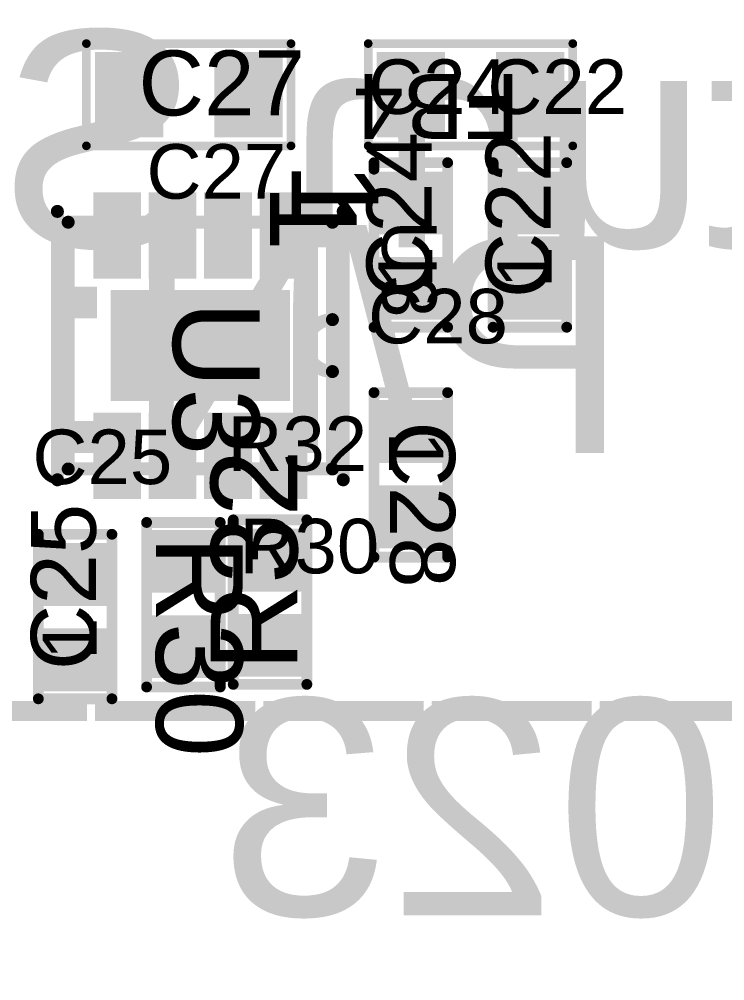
# Model space of a CAD drawing. Header units: inches. Extents: x -0.3 to 12.2, y -3.2 to 4.4.
# Drawn here: x 3.012 to 3.3378, y 1.1937 to 1.6379 of the extents above; entities that cross this region are included whole.
import ezdxf

# ---------------------------------------------------------------- set-up
doc = ezdxf.new("R2010")
doc.units = ezdxf.units.IN
doc.header["$MEASUREMENT"] = 0
for name, color, linetype in [('Board Layer Stack Bottom Overlay', 54, 'Continuous'), ('FAB', 56, 'Continuous'), ('Top Assembly', 6, 'Continuous'), ('Top Overlay', 2, 'Continuous'), ('Top Paste', 8, 'Continuous'), ('Top Solder', 216, 'Continuous'), ('TOP_L1', 1, 'Continuous')]:
    doc.layers.add(name, color=color, linetype=linetype)
doc.styles.add('Arial', font='', dxfattribs={"height": 0.2})
doc.styles.get('Arial').set_extended_font_data('Arial')

# ---------------------------------------------------------------- blocks, each defined once
blk = doc.blocks.new('FB0603_271')
at = {"layer": 'Top Paste'}
for points in [[(-0.04134, 0.01772), (-0.01378, 0.01772), (-0.01378, -0.01772), (-0.04134, -0.01772)], [(0.01378, 0.01772), (0.04134, 0.01772), (0.04134, -0.01772), (0.01378, -0.01772)]]:
    blk.add_hatch(color=8, dxfattribs=at).paths.add_polyline_path(points)
at = {"layer": 'Top Solder'}
for points in [[(-0.04334, 0.01972), (-0.01178, 0.01972), (-0.01178, -0.01972), (-0.04334, -0.01972)], [(0.01178, 0.01972), (0.04334, 0.01972), (0.04334, -0.01972), (0.01178, -0.01972)]]:
    blk.add_hatch(color=216, dxfattribs=at).paths.add_polyline_path(points)
at = {"layer": 'TOP_L1'}
for points in [[(-0.04134, 0.01772), (-0.01378, 0.01772), (-0.01378, -0.01772), (-0.04134, -0.01772)], [(0.01378, 0.01772), (0.04134, 0.01772), (0.04134, -0.01772), (0.01378, -0.01772)]]:
    blk.add_hatch(color=1, dxfattribs=at).paths.add_polyline_path(points)
at = {"layer": 'Top Assembly'}
for points in [[(-0.04724, 0.02362, 0.004, 0.004, 0), (-0.04724, -0.02362, 0.004, 0.004, 0)], [(0.04724, 0.02362, 0.004, 0.004, 0), (-0.04724, 0.02362, 0.004, 0.004, 0)], [(0.04724, 0.02362, 0.004, 0.004, 0), (0.04724, -0.02362, 0.004, 0.004, 0)], [(0.04724, -0.02362, 0.004, 0.004, 0), (-0.04724, -0.02362, 0.004, 0.004, 0)]]:
    blk.add_lwpolyline(points, format="xyseb", dxfattribs=at)
for points in [[(-0.04824, 0.02362, 0.002, 0.002, 1), (-0.04624, 0.02362, 0.002, 0.002, 1)], [(-0.04824, 0.02362, 0.002, 0.002, 1), (-0.04624, 0.02362, 0.002, 0.002, 1)], [(0.04624, 0.02362, 0.002, 0.002, 1), (0.04824, 0.02362, 0.002, 0.002, 1)], [(0.04624, 0.02362, 0.002, 0.002, 1), (0.04824, 0.02362, 0.002, 0.002, 1)], [(-0.04824, -0.02362, 0.002, 0.002, 1), (-0.04624, -0.02362, 0.002, 0.002, 1)], [(-0.04824, -0.02362, 0.002, 0.002, 1), (-0.04624, -0.02362, 0.002, 0.002, 1)], [(0.04624, -0.02362, 0.002, 0.002, 1), (0.04824, -0.02362, 0.002, 0.002, 1)], [(0.04624, -0.02362, 0.002, 0.002, 1), (0.04824, -0.02362, 0.002, 0.002, 1)]]:
    blk.add_lwpolyline(points, format="xyseb", close=True, dxfattribs=at)
at = {"layer": 'Top Overlay'}
for points in [[(-0.04724, 0.02362, 0.004, 0.004, 0), (-0.04724, -0.02362, 0.004, 0.004, 0)], [(0.04724, 0.02362, 0.004, 0.004, 0), (-0.04724, 0.02362, 0.004, 0.004, 0)], [(0.04724, 0.02362, 0.004, 0.004, 0), (0.04724, -0.02362, 0.004, 0.004, 0)], [(0.04724, -0.02362, 0.004, 0.004, 0), (-0.04724, -0.02362, 0.004, 0.004, 0)]]:
    blk.add_lwpolyline(points, format="xyseb", dxfattribs=at)
for points in [[(-0.04824, 0.02362, 0.002, 0.002, 1), (-0.04624, 0.02362, 0.002, 0.002, 1)], [(-0.04824, 0.02362, 0.002, 0.002, 1), (-0.04624, 0.02362, 0.002, 0.002, 1)], [(0.04624, 0.02362, 0.002, 0.002, 1), (0.04824, 0.02362, 0.002, 0.002, 1)], [(0.04624, 0.02362, 0.002, 0.002, 1), (0.04824, 0.02362, 0.002, 0.002, 1)], [(-0.04824, -0.02362, 0.002, 0.002, 1), (-0.04624, -0.02362, 0.002, 0.002, 1)], [(-0.04824, -0.02362, 0.002, 0.002, 1), (-0.04624, -0.02362, 0.002, 0.002, 1)], [(0.04624, -0.02362, 0.002, 0.002, 1), (0.04824, -0.02362, 0.002, 0.002, 1)], [(0.04624, -0.02362, 0.002, 0.002, 1), (0.04824, -0.02362, 0.002, 0.002, 1)]]:
    blk.add_lwpolyline(points, format="xyseb", close=True, dxfattribs=at)
at = {"layer": 'Top Assembly', "style": 'Arial'}
blk.add_text('FB4', height=0.03, dxfattribs=at).set_placement((-0.02272, -0.00955))
blk = doc.blocks.new('C0402_273')
at = {"layer": 'Top Paste'}
for points in [[(-0.031, -0.0125), (-0.031, 0.0125), (-0.006, 0.0125), (-0.006, -0.0125)], [(0.0084, -0.0125), (0.0084, 0.0125), (0.0334, 0.0125), (0.0334, -0.0125)]]:
    blk.add_hatch(color=8, dxfattribs=at).paths.add_polyline_path(points)
at = {"layer": 'Top Solder'}
for points in [[(-0.033, -0.0145), (-0.033, 0.0145), (-0.004, 0.0145), (-0.004, -0.0145)], [(0.0064, -0.0145), (0.0064, 0.0145), (0.0354, 0.0145), (0.0354, -0.0145)]]:
    blk.add_hatch(color=216, dxfattribs=at).paths.add_polyline_path(points)
at = {"layer": 'TOP_L1'}
for points in [[(-0.031, -0.0125), (-0.031, 0.0125), (-0.006, 0.0125), (-0.006, -0.0125)], [(0.0084, -0.0125), (0.0084, 0.0125), (0.0334, 0.0125), (0.0334, -0.0125)]]:
    blk.add_hatch(color=1, dxfattribs=at).paths.add_polyline_path(points)
at = {"layer": 'Top Assembly'}
for points in [[(-0.0365, 0.017, 0.005, 0.005, 0), (0.0395, 0.017, 0.005, 0.005, 0)], [(-0.0365, 0.017, 0.005, 0.005, 0), (-0.0365, -0.017, 0.005, 0.005, 0)], [(0.0395, 0.017, 0.005, 0.005, 0), (0.0395, -0.017, 0.005, 0.005, 0)], [(-0.0365, -0.017, 0.005, 0.005, 0), (0.0395, -0.017, 0.005, 0.005, 0)]]:
    blk.add_lwpolyline(points, format="xyseb", dxfattribs=at)
for points in [[(-0.03775, 0.017, 0.0025, 0.0025, 1), (-0.03525, 0.017, 0.0025, 0.0025, 1)], [(-0.03775, 0.017, 0.0025, 0.0025, 1), (-0.03525, 0.017, 0.0025, 0.0025, 1)], [(0.03825, 0.017, 0.0025, 0.0025, 1), (0.04075, 0.017, 0.0025, 0.0025, 1)], [(0.03825, 0.017, 0.0025, 0.0025, 1), (0.04075, 0.017, 0.0025, 0.0025, 1)], [(-0.03775, -0.017, 0.0025, 0.0025, 1), (-0.03525, -0.017, 0.0025, 0.0025, 1)], [(-0.03775, -0.017, 0.0025, 0.0025, 1), (-0.03525, -0.017, 0.0025, 0.0025, 1)], [(0.03825, -0.017, 0.0025, 0.0025, 1), (0.04075, -0.017, 0.0025, 0.0025, 1)], [(0.03825, -0.017, 0.0025, 0.0025, 1), (0.04075, -0.017, 0.0025, 0.0025, 1)]]:
    blk.add_lwpolyline(points, format="xyseb", close=True, dxfattribs=at)
at = {"layer": 'Top Overlay'}
for points in [[(-0.0365, 0.017, 0.005, 0.005, 0), (-0.0365, -0.017, 0.005, 0.005, 0)], [(-0.0365, 0.017, 0.005, 0.005, 0), (0.0365, 0.017, 0.005, 0.005, 0)], [(0.0365, 0.017, 0.005, 0.005, 0), (0.0395, 0.017, 0.005, 0.005, 0)], [(0.0395, 0.017, 0.005, 0.005, 0), (0.0395, -0.017, 0.005, 0.005, 0)], [(-0.0365, -0.017, 0.005, 0.005, 0), (0.0395, -0.017, 0.005, 0.005, 0)]]:
    blk.add_lwpolyline(points, format="xyseb", dxfattribs=at)
for points in [[(-0.03775, 0.017, 0.0025, 0.0025, 1), (-0.03525, 0.017, 0.0025, 0.0025, 1)], [(-0.03775, 0.017, 0.0025, 0.0025, 1), (-0.03525, 0.017, 0.0025, 0.0025, 1)], [(0.03525, 0.017, 0.0025, 0.0025, 1), (0.03775, 0.017, 0.0025, 0.0025, 1)], [(0.03525, 0.017, 0.0025, 0.0025, 1), (0.03775, 0.017, 0.0025, 0.0025, 1)], [(0.03825, 0.017, 0.0025, 0.0025, 1), (0.04075, 0.017, 0.0025, 0.0025, 1)], [(0.03825, 0.017, 0.0025, 0.0025, 1), (0.04075, 0.017, 0.0025, 0.0025, 1)], [(-0.03775, -0.017, 0.0025, 0.0025, 1), (-0.03525, -0.017, 0.0025, 0.0025, 1)], [(-0.03775, -0.017, 0.0025, 0.0025, 1), (-0.03525, -0.017, 0.0025, 0.0025, 1)], [(0.03825, -0.017, 0.0025, 0.0025, 1), (0.04075, -0.017, 0.0025, 0.0025, 1)], [(0.03825, -0.017, 0.0025, 0.0025, 1), (0.04075, -0.017, 0.0025, 0.0025, 1)]]:
    blk.add_lwpolyline(points, format="xyseb", close=True, dxfattribs=at)
at = {"layer": 'FAB', "style": 'Arial'}
blk.add_text('1', height=0.025, dxfattribs=at).set_placement((-0.0185, -0.01))
at = {"layer": 'Top Assembly', "style": 'Arial'}
blk.add_text('C25', height=0.03, dxfattribs=at).set_placement((-0.02327, -0.00956))
blk = doc.blocks.new('C0402_274')
at = {"layer": 'Top Paste'}
for points in [[(-0.031, -0.0125), (-0.031, 0.0125), (-0.006, 0.0125), (-0.006, -0.0125)], [(0.0084, -0.0125), (0.0084, 0.0125), (0.0334, 0.0125), (0.0334, -0.0125)]]:
    blk.add_hatch(color=8, dxfattribs=at).paths.add_polyline_path(points)
at = {"layer": 'Top Solder'}
for points in [[(-0.033, -0.0145), (-0.033, 0.0145), (-0.004, 0.0145), (-0.004, -0.0145)], [(0.0064, -0.0145), (0.0064, 0.0145), (0.0354, 0.0145), (0.0354, -0.0145)]]:
    blk.add_hatch(color=216, dxfattribs=at).paths.add_polyline_path(points)
at = {"layer": 'TOP_L1'}
for points in [[(-0.031, -0.0125), (-0.031, 0.0125), (-0.006, 0.0125), (-0.006, -0.0125)], [(0.0084, -0.0125), (0.0084, 0.0125), (0.0334, 0.0125), (0.0334, -0.0125)]]:
    blk.add_hatch(color=1, dxfattribs=at).paths.add_polyline_path(points)
at = {"layer": 'Top Assembly'}
for points in [[(-0.0365, 0.017, 0.005, 0.005, 0), (-0.0365, -0.017, 0.005, 0.005, 0)], [(-0.0365, 0.017, 0.005, 0.005, 0), (0.0395, 0.017, 0.005, 0.005, 0)], [(0.0395, 0.017, 0.005, 0.005, 0), (0.0395, -0.017, 0.005, 0.005, 0)], [(-0.0365, -0.017, 0.005, 0.005, 0), (0.0395, -0.017, 0.005, 0.005, 0)]]:
    blk.add_lwpolyline(points, format="xyseb", dxfattribs=at)
for points in [[(-0.03775, 0.017, 0.0025, 0.0025, 1), (-0.03525, 0.017, 0.0025, 0.0025, 1)], [(-0.03775, 0.017, 0.0025, 0.0025, 1), (-0.03525, 0.017, 0.0025, 0.0025, 1)], [(0.03825, 0.017, 0.0025, 0.0025, 1), (0.04075, 0.017, 0.0025, 0.0025, 1)], [(0.03825, 0.017, 0.0025, 0.0025, 1), (0.04075, 0.017, 0.0025, 0.0025, 1)], [(-0.03775, -0.017, 0.0025, 0.0025, 1), (-0.03525, -0.017, 0.0025, 0.0025, 1)], [(-0.03775, -0.017, 0.0025, 0.0025, 1), (-0.03525, -0.017, 0.0025, 0.0025, 1)], [(0.03825, -0.017, 0.0025, 0.0025, 1), (0.04075, -0.017, 0.0025, 0.0025, 1)], [(0.03825, -0.017, 0.0025, 0.0025, 1), (0.04075, -0.017, 0.0025, 0.0025, 1)]]:
    blk.add_lwpolyline(points, format="xyseb", close=True, dxfattribs=at)
at = {"layer": 'Top Overlay'}
for points in [[(-0.0365, 0.017, 0.005, 0.005, 0), (0.0365, 0.017, 0.005, 0.005, 0)], [(-0.0365, 0.017, 0.005, 0.005, 0), (-0.0365, -0.017, 0.005, 0.005, 0)], [(0.0365, 0.017, 0.005, 0.005, 0), (0.0395, 0.017, 0.005, 0.005, 0)], [(0.0395, 0.017, 0.005, 0.005, 0), (0.0395, -0.017, 0.005, 0.005, 0)], [(-0.0365, -0.017, 0.005, 0.005, 0), (0.0395, -0.017, 0.005, 0.005, 0)]]:
    blk.add_lwpolyline(points, format="xyseb", dxfattribs=at)
for points in [[(-0.03775, 0.017, 0.0025, 0.0025, 1), (-0.03525, 0.017, 0.0025, 0.0025, 1)], [(-0.03775, 0.017, 0.0025, 0.0025, 1), (-0.03525, 0.017, 0.0025, 0.0025, 1)], [(0.03525, 0.017, 0.0025, 0.0025, 1), (0.03775, 0.017, 0.0025, 0.0025, 1)], [(0.03525, 0.017, 0.0025, 0.0025, 1), (0.03775, 0.017, 0.0025, 0.0025, 1)], [(0.03825, 0.017, 0.0025, 0.0025, 1), (0.04075, 0.017, 0.0025, 0.0025, 1)], [(0.03825, 0.017, 0.0025, 0.0025, 1), (0.04075, 0.017, 0.0025, 0.0025, 1)], [(-0.03775, -0.017, 0.0025, 0.0025, 1), (-0.03525, -0.017, 0.0025, 0.0025, 1)], [(-0.03775, -0.017, 0.0025, 0.0025, 1), (-0.03525, -0.017, 0.0025, 0.0025, 1)], [(0.03825, -0.017, 0.0025, 0.0025, 1), (0.04075, -0.017, 0.0025, 0.0025, 1)], [(0.03825, -0.017, 0.0025, 0.0025, 1), (0.04075, -0.017, 0.0025, 0.0025, 1)]]:
    blk.add_lwpolyline(points, format="xyseb", close=True, dxfattribs=at)
at = {"layer": 'FAB', "style": 'Arial'}
blk.add_text('1', height=0.025, dxfattribs=at).set_placement((-0.0185, -0.01))
at = {"layer": 'Top Assembly', "style": 'Arial'}
blk.add_text('C24', height=0.03, dxfattribs=at).set_placement((-0.02316, -0.00956))
blk = doc.blocks.new('C0402_276')
at = {"layer": 'Top Paste'}
for points in [[(-0.031, -0.0125), (-0.031, 0.0125), (-0.006, 0.0125), (-0.006, -0.0125)], [(0.0084, -0.0125), (0.0084, 0.0125), (0.0334, 0.0125), (0.0334, -0.0125)]]:
    blk.add_hatch(color=8, dxfattribs=at).paths.add_polyline_path(points)
at = {"layer": 'Top Solder'}
for points in [[(-0.033, -0.0145), (-0.033, 0.0145), (-0.004, 0.0145), (-0.004, -0.0145)], [(0.0064, -0.0145), (0.0064, 0.0145), (0.0354, 0.0145), (0.0354, -0.0145)]]:
    blk.add_hatch(color=216, dxfattribs=at).paths.add_polyline_path(points)
at = {"layer": 'TOP_L1'}
for points in [[(-0.031, -0.0125), (-0.031, 0.0125), (-0.006, 0.0125), (-0.006, -0.0125)], [(0.0084, -0.0125), (0.0084, 0.0125), (0.0334, 0.0125), (0.0334, -0.0125)]]:
    blk.add_hatch(color=1, dxfattribs=at).paths.add_polyline_path(points)
at = {"layer": 'Top Assembly'}
for points in [[(-0.0365, 0.017, 0.005, 0.005, 0), (0.0395, 0.017, 0.005, 0.005, 0)], [(-0.0365, 0.017, 0.005, 0.005, 0), (-0.0365, -0.017, 0.005, 0.005, 0)], [(0.0395, 0.017, 0.005, 0.005, 0), (0.0395, -0.017, 0.005, 0.005, 0)], [(-0.0365, -0.017, 0.005, 0.005, 0), (0.0395, -0.017, 0.005, 0.005, 0)]]:
    blk.add_lwpolyline(points, format="xyseb", dxfattribs=at)
for points in [[(-0.03775, 0.017, 0.0025, 0.0025, 1), (-0.03525, 0.017, 0.0025, 0.0025, 1)], [(-0.03775, 0.017, 0.0025, 0.0025, 1), (-0.03525, 0.017, 0.0025, 0.0025, 1)], [(0.03825, 0.017, 0.0025, 0.0025, 1), (0.04075, 0.017, 0.0025, 0.0025, 1)], [(0.03825, 0.017, 0.0025, 0.0025, 1), (0.04075, 0.017, 0.0025, 0.0025, 1)], [(-0.03775, -0.017, 0.0025, 0.0025, 1), (-0.03525, -0.017, 0.0025, 0.0025, 1)], [(-0.03775, -0.017, 0.0025, 0.0025, 1), (-0.03525, -0.017, 0.0025, 0.0025, 1)], [(0.03825, -0.017, 0.0025, 0.0025, 1), (0.04075, -0.017, 0.0025, 0.0025, 1)], [(0.03825, -0.017, 0.0025, 0.0025, 1), (0.04075, -0.017, 0.0025, 0.0025, 1)]]:
    blk.add_lwpolyline(points, format="xyseb", close=True, dxfattribs=at)
at = {"layer": 'Top Overlay'}
for points in [[(-0.0365, 0.017, 0.005, 0.005, 0), (-0.0365, -0.017, 0.005, 0.005, 0)], [(-0.0365, 0.017, 0.005, 0.005, 0), (0.0365, 0.017, 0.005, 0.005, 0)], [(0.0365, 0.017, 0.005, 0.005, 0), (0.0395, 0.017, 0.005, 0.005, 0)], [(0.0395, 0.017, 0.005, 0.005, 0), (0.0395, -0.017, 0.005, 0.005, 0)], [(-0.0365, -0.017, 0.005, 0.005, 0), (0.0395, -0.017, 0.005, 0.005, 0)]]:
    blk.add_lwpolyline(points, format="xyseb", dxfattribs=at)
for points in [[(-0.03775, 0.017, 0.0025, 0.0025, 1), (-0.03525, 0.017, 0.0025, 0.0025, 1)], [(-0.03775, 0.017, 0.0025, 0.0025, 1), (-0.03525, 0.017, 0.0025, 0.0025, 1)], [(0.03525, 0.017, 0.0025, 0.0025, 1), (0.03775, 0.017, 0.0025, 0.0025, 1)], [(0.03525, 0.017, 0.0025, 0.0025, 1), (0.03775, 0.017, 0.0025, 0.0025, 1)], [(0.03825, 0.017, 0.0025, 0.0025, 1), (0.04075, 0.017, 0.0025, 0.0025, 1)], [(0.03825, 0.017, 0.0025, 0.0025, 1), (0.04075, 0.017, 0.0025, 0.0025, 1)], [(-0.03775, -0.017, 0.0025, 0.0025, 1), (-0.03525, -0.017, 0.0025, 0.0025, 1)], [(-0.03775, -0.017, 0.0025, 0.0025, 1), (-0.03525, -0.017, 0.0025, 0.0025, 1)], [(0.03825, -0.017, 0.0025, 0.0025, 1), (0.04075, -0.017, 0.0025, 0.0025, 1)], [(0.03825, -0.017, 0.0025, 0.0025, 1), (0.04075, -0.017, 0.0025, 0.0025, 1)]]:
    blk.add_lwpolyline(points, format="xyseb", close=True, dxfattribs=at)
at = {"layer": 'FAB', "style": 'Arial'}
blk.add_text('1', height=0.025, dxfattribs=at).set_placement((-0.0185, -0.01))
at = {"layer": 'Top Assembly', "style": 'Arial'}
blk.add_text('C22', height=0.03, dxfattribs=at).set_placement((-0.0231, -0.00956))
blk = doc.blocks.new('C0402_308')
at = {"layer": 'Top Paste'}
for points in [[(-0.031, -0.0125), (-0.031, 0.0125), (-0.006, 0.0125), (-0.006, -0.0125)], [(0.0084, -0.0125), (0.0084, 0.0125), (0.0334, 0.0125), (0.0334, -0.0125)]]:
    blk.add_hatch(color=8, dxfattribs=at).paths.add_polyline_path(points)
at = {"layer": 'Top Solder'}
for points in [[(-0.033, -0.0145), (-0.033, 0.0145), (-0.004, 0.0145), (-0.004, -0.0145)], [(0.0064, -0.0145), (0.0064, 0.0145), (0.0354, 0.0145), (0.0354, -0.0145)]]:
    blk.add_hatch(color=216, dxfattribs=at).paths.add_polyline_path(points)
at = {"layer": 'TOP_L1'}
for points in [[(-0.031, -0.0125), (-0.031, 0.0125), (-0.006, 0.0125), (-0.006, -0.0125)], [(0.0084, -0.0125), (0.0084, 0.0125), (0.0334, 0.0125), (0.0334, -0.0125)]]:
    blk.add_hatch(color=1, dxfattribs=at).paths.add_polyline_path(points)
at = {"layer": 'Top Assembly'}
for points in [[(-0.0365, -0.017, 0.005, 0.005, 0), (-0.0365, 0.017, 0.005, 0.005, 0)], [(0.0395, 0.017, 0.005, 0.005, 0), (-0.0365, 0.017, 0.005, 0.005, 0)], [(0.0395, -0.017, 0.005, 0.005, 0), (0.0395, 0.017, 0.005, 0.005, 0)], [(0.0395, -0.017, 0.005, 0.005, 0), (-0.0365, -0.017, 0.005, 0.005, 0)]]:
    blk.add_lwpolyline(points, format="xyseb", dxfattribs=at)
for points in [[(-0.03775, 0.017, 0.0025, 0.0025, 1), (-0.03525, 0.017, 0.0025, 0.0025, 1)], [(-0.03775, 0.017, 0.0025, 0.0025, 1), (-0.03525, 0.017, 0.0025, 0.0025, 1)], [(0.03825, 0.017, 0.0025, 0.0025, 1), (0.04075, 0.017, 0.0025, 0.0025, 1)], [(0.03825, 0.017, 0.0025, 0.0025, 1), (0.04075, 0.017, 0.0025, 0.0025, 1)], [(-0.03775, -0.017, 0.0025, 0.0025, 1), (-0.03525, -0.017, 0.0025, 0.0025, 1)], [(-0.03775, -0.017, 0.0025, 0.0025, 1), (-0.03525, -0.017, 0.0025, 0.0025, 1)], [(0.03825, -0.017, 0.0025, 0.0025, 1), (0.04075, -0.017, 0.0025, 0.0025, 1)], [(0.03825, -0.017, 0.0025, 0.0025, 1), (0.04075, -0.017, 0.0025, 0.0025, 1)]]:
    blk.add_lwpolyline(points, format="xyseb", close=True, dxfattribs=at)
at = {"layer": 'Top Overlay'}
for points in [[(0.0365, 0.017, 0.005, 0.005, 0), (-0.0365, 0.017, 0.005, 0.005, 0)], [(-0.0365, -0.017, 0.005, 0.005, 0), (-0.0365, 0.017, 0.005, 0.005, 0)], [(0.0395, 0.017, 0.005, 0.005, 0), (0.0365, 0.017, 0.005, 0.005, 0)], [(0.0395, -0.017, 0.005, 0.005, 0), (0.0395, 0.017, 0.005, 0.005, 0)], [(0.0395, -0.017, 0.005, 0.005, 0), (-0.0365, -0.017, 0.005, 0.005, 0)]]:
    blk.add_lwpolyline(points, format="xyseb", dxfattribs=at)
for points in [[(-0.03775, 0.017, 0.0025, 0.0025, 1), (-0.03525, 0.017, 0.0025, 0.0025, 1)], [(-0.03775, 0.017, 0.0025, 0.0025, 1), (-0.03525, 0.017, 0.0025, 0.0025, 1)], [(0.03525, 0.017, 0.0025, 0.0025, 1), (0.03775, 0.017, 0.0025, 0.0025, 1)], [(0.03525, 0.017, 0.0025, 0.0025, 1), (0.03775, 0.017, 0.0025, 0.0025, 1)], [(0.03825, 0.017, 0.0025, 0.0025, 1), (0.04075, 0.017, 0.0025, 0.0025, 1)], [(0.03825, 0.017, 0.0025, 0.0025, 1), (0.04075, 0.017, 0.0025, 0.0025, 1)], [(-0.03775, -0.017, 0.0025, 0.0025, 1), (-0.03525, -0.017, 0.0025, 0.0025, 1)], [(-0.03775, -0.017, 0.0025, 0.0025, 1), (-0.03525, -0.017, 0.0025, 0.0025, 1)], [(0.03825, -0.017, 0.0025, 0.0025, 1), (0.04075, -0.017, 0.0025, 0.0025, 1)], [(0.03825, -0.017, 0.0025, 0.0025, 1), (0.04075, -0.017, 0.0025, 0.0025, 1)]]:
    blk.add_lwpolyline(points, format="xyseb", close=True, dxfattribs=at)
at = {"layer": 'FAB', "style": 'Arial'}
blk.add_text('1', height=0.025, dxfattribs=at).set_placement((-0.0185, -0.01))
at = {"layer": 'Top Assembly', "style": 'Arial'}
blk.add_text('C28', height=0.03, dxfattribs=at).set_placement((-0.02322, -0.00956))
blk = doc.blocks.new('C0603_311')
at = {"layer": 'Top Paste'}
for points in [[(-0.04134, 0.01772), (-0.01378, 0.01772), (-0.01378, -0.01772), (-0.04134, -0.01772)], [(0.01378, 0.01772), (0.04134, 0.01772), (0.04134, -0.01772), (0.01378, -0.01772)]]:
    blk.add_hatch(color=8, dxfattribs=at).paths.add_polyline_path(points)
at = {"layer": 'Top Solder'}
for points in [[(-0.04334, 0.01972), (-0.01178, 0.01972), (-0.01178, -0.01972), (-0.04334, -0.01972)], [(0.01178, 0.01972), (0.04334, 0.01972), (0.04334, -0.01972), (0.01178, -0.01972)]]:
    blk.add_hatch(color=216, dxfattribs=at).paths.add_polyline_path(points)
at = {"layer": 'TOP_L1'}
for points in [[(-0.04134, 0.01772), (-0.01378, 0.01772), (-0.01378, -0.01772), (-0.04134, -0.01772)], [(0.01378, 0.01772), (0.04134, 0.01772), (0.04134, -0.01772), (0.01378, -0.01772)]]:
    blk.add_hatch(color=1, dxfattribs=at).paths.add_polyline_path(points)
at = {"layer": 'Top Assembly'}
for points in [[(-0.04724, 0.02362, 0.004, 0.004, 0), (0.04724, 0.02362, 0.004, 0.004, 0)], [(-0.04724, -0.02362, 0.004, 0.004, 0), (-0.04724, 0.02362, 0.004, 0.004, 0)], [(0.04724, -0.02362, 0.004, 0.004, 0), (0.04724, 0.02362, 0.004, 0.004, 0)], [(-0.04724, -0.02362, 0.004, 0.004, 0), (0.04724, -0.02362, 0.004, 0.004, 0)]]:
    blk.add_lwpolyline(points, format="xyseb", dxfattribs=at)
for points in [[(-0.04824, 0.02362, 0.002, 0.002, 1), (-0.04624, 0.02362, 0.002, 0.002, 1)], [(-0.04824, 0.02362, 0.002, 0.002, 1), (-0.04624, 0.02362, 0.002, 0.002, 1)], [(0.04624, 0.02362, 0.002, 0.002, 1), (0.04824, 0.02362, 0.002, 0.002, 1)], [(0.04624, 0.02362, 0.002, 0.002, 1), (0.04824, 0.02362, 0.002, 0.002, 1)], [(-0.04824, -0.02362, 0.002, 0.002, 1), (-0.04624, -0.02362, 0.002, 0.002, 1)], [(-0.04824, -0.02362, 0.002, 0.002, 1), (-0.04624, -0.02362, 0.002, 0.002, 1)], [(0.04624, -0.02362, 0.002, 0.002, 1), (0.04824, -0.02362, 0.002, 0.002, 1)], [(0.04624, -0.02362, 0.002, 0.002, 1), (0.04824, -0.02362, 0.002, 0.002, 1)]]:
    blk.add_lwpolyline(points, format="xyseb", close=True, dxfattribs=at)
at = {"layer": 'Top Overlay'}
for points in [[(-0.04724, -0.02362, 0.004, 0.004, 0), (-0.04724, 0.02362, 0.004, 0.004, 0)], [(-0.04724, 0.02362, 0.004, 0.004, 0), (0.04724, 0.02362, 0.004, 0.004, 0)], [(0.04724, -0.02362, 0.004, 0.004, 0), (0.04724, 0.02362, 0.004, 0.004, 0)], [(-0.04724, -0.02362, 0.004, 0.004, 0), (0.04724, -0.02362, 0.004, 0.004, 0)]]:
    blk.add_lwpolyline(points, format="xyseb", dxfattribs=at)
for points in [[(-0.04824, 0.02362, 0.002, 0.002, 1), (-0.04624, 0.02362, 0.002, 0.002, 1)], [(-0.04824, 0.02362, 0.002, 0.002, 1), (-0.04624, 0.02362, 0.002, 0.002, 1)], [(0.04624, 0.02362, 0.002, 0.002, 1), (0.04824, 0.02362, 0.002, 0.002, 1)], [(0.04624, 0.02362, 0.002, 0.002, 1), (0.04824, 0.02362, 0.002, 0.002, 1)], [(-0.04824, -0.02362, 0.002, 0.002, 1), (-0.04624, -0.02362, 0.002, 0.002, 1)], [(-0.04824, -0.02362, 0.002, 0.002, 1), (-0.04624, -0.02362, 0.002, 0.002, 1)], [(0.04624, -0.02362, 0.002, 0.002, 1), (0.04824, -0.02362, 0.002, 0.002, 1)], [(0.04624, -0.02362, 0.002, 0.002, 1), (0.04824, -0.02362, 0.002, 0.002, 1)]]:
    blk.add_lwpolyline(points, format="xyseb", close=True, dxfattribs=at)
at = {"layer": 'Top Assembly', "style": 'Arial'}
blk.add_text('C27', height=0.03, dxfattribs=at).set_placement((-0.0232, -0.00956))
blk = doc.blocks.new('R0402_346')
at = {"layer": 'Top Paste'}
for points in [[(-0.006, 0.0125), (-0.006, -0.0125), (-0.031, -0.0125), (-0.031, 0.0125)], [(0.0334, 0.0125), (0.0334, -0.0125), (0.0084, -0.0125), (0.0084, 0.0125)]]:
    blk.add_hatch(color=8, dxfattribs=at).paths.add_polyline_path(points)
at = {"layer": 'Top Solder'}
for points in [[(-0.004, 0.0145), (-0.004, -0.0145), (-0.033, -0.0145), (-0.033, 0.0145)], [(0.0354, 0.0145), (0.0354, -0.0145), (0.0064, -0.0145), (0.0064, 0.0145)]]:
    blk.add_hatch(color=216, dxfattribs=at).paths.add_polyline_path(points)
at = {"layer": 'TOP_L1'}
for points in [[(-0.006, 0.0125), (-0.006, -0.0125), (-0.031, -0.0125), (-0.031, 0.0125)], [(0.0334, 0.0125), (0.0334, -0.0125), (0.0084, -0.0125), (0.0084, 0.0125)]]:
    blk.add_hatch(color=1, dxfattribs=at).paths.add_polyline_path(points)
at = {"layer": 'Top Assembly'}
for points in [[(-0.0365, 0.017, 0.005, 0.005, 0), (-0.0365, -0.017, 0.005, 0.005, 0)], [(-0.0365, 0.017, 0.005, 0.005, 0), (0.0395, 0.017, 0.005, 0.005, 0)], [(0.0395, 0.017, 0.005, 0.005, 0), (0.0395, -0.017, 0.005, 0.005, 0)], [(-0.0365, -0.017, 0.005, 0.005, 0), (0.0395, -0.017, 0.005, 0.005, 0)]]:
    blk.add_lwpolyline(points, format="xyseb", dxfattribs=at)
for points in [[(-0.03775, 0.017, 0.0025, 0.0025, 1), (-0.03525, 0.017, 0.0025, 0.0025, 1)], [(-0.03775, 0.017, 0.0025, 0.0025, 1), (-0.03525, 0.017, 0.0025, 0.0025, 1)], [(0.03825, 0.017, 0.0025, 0.0025, 1), (0.04075, 0.017, 0.0025, 0.0025, 1)], [(0.03825, 0.017, 0.0025, 0.0025, 1), (0.04075, 0.017, 0.0025, 0.0025, 1)], [(-0.03775, -0.017, 0.0025, 0.0025, 1), (-0.03525, -0.017, 0.0025, 0.0025, 1)], [(-0.03775, -0.017, 0.0025, 0.0025, 1), (-0.03525, -0.017, 0.0025, 0.0025, 1)], [(0.03825, -0.017, 0.0025, 0.0025, 1), (0.04075, -0.017, 0.0025, 0.0025, 1)], [(0.03825, -0.017, 0.0025, 0.0025, 1), (0.04075, -0.017, 0.0025, 0.0025, 1)]]:
    blk.add_lwpolyline(points, format="xyseb", close=True, dxfattribs=at)
at = {"layer": 'Top Overlay'}
for points in [[(-0.0365, 0.017, 0.005, 0.005, 0), (-0.0365, -0.017, 0.005, 0.005, 0)], [(-0.0365, 0.017, 0.005, 0.005, 0), (0.0365, 0.017, 0.005, 0.005, 0)], [(0.0365, 0.017, 0.005, 0.005, 0), (0.0395, 0.017, 0.005, 0.005, 0)], [(0.0395, 0.017, 0.005, 0.005, 0), (0.0395, -0.017, 0.005, 0.005, 0)], [(-0.0365, -0.017, 0.005, 0.005, 0), (0.0395, -0.017, 0.005, 0.005, 0)]]:
    blk.add_lwpolyline(points, format="xyseb", dxfattribs=at)
for points in [[(-0.03775, 0.017, 0.0025, 0.0025, 1), (-0.03525, 0.017, 0.0025, 0.0025, 1)], [(-0.03775, 0.017, 0.0025, 0.0025, 1), (-0.03525, 0.017, 0.0025, 0.0025, 1)], [(0.03525, 0.017, 0.0025, 0.0025, 1), (0.03775, 0.017, 0.0025, 0.0025, 1)], [(0.03525, 0.017, 0.0025, 0.0025, 1), (0.03775, 0.017, 0.0025, 0.0025, 1)], [(0.03825, 0.017, 0.0025, 0.0025, 1), (0.04075, 0.017, 0.0025, 0.0025, 1)], [(0.03825, 0.017, 0.0025, 0.0025, 1), (0.04075, 0.017, 0.0025, 0.0025, 1)], [(-0.03775, -0.017, 0.0025, 0.0025, 1), (-0.03525, -0.017, 0.0025, 0.0025, 1)], [(-0.03775, -0.017, 0.0025, 0.0025, 1), (-0.03525, -0.017, 0.0025, 0.0025, 1)], [(0.03825, -0.017, 0.0025, 0.0025, 1), (0.04075, -0.017, 0.0025, 0.0025, 1)], [(0.03825, -0.017, 0.0025, 0.0025, 1), (0.04075, -0.017, 0.0025, 0.0025, 1)]]:
    blk.add_lwpolyline(points, format="xyseb", close=True, dxfattribs=at)
at = {"layer": 'Top Assembly', "style": 'Arial'}
blk.add_text('R32', height=0.04, dxfattribs=at).set_placement((-0.03045, -0.01262))
blk = doc.blocks.new('R0402_347')
at = {"layer": 'Top Paste'}
for points in [[(-0.006, 0.0125), (-0.006, -0.0125), (-0.031, -0.0125), (-0.031, 0.0125)], [(0.0334, 0.0125), (0.0334, -0.0125), (0.0084, -0.0125), (0.0084, 0.0125)]]:
    blk.add_hatch(color=8, dxfattribs=at).paths.add_polyline_path(points)
at = {"layer": 'Top Solder'}
for points in [[(-0.004, 0.0145), (-0.004, -0.0145), (-0.033, -0.0145), (-0.033, 0.0145)], [(0.0354, 0.0145), (0.0354, -0.0145), (0.0064, -0.0145), (0.0064, 0.0145)]]:
    blk.add_hatch(color=216, dxfattribs=at).paths.add_polyline_path(points)
at = {"layer": 'TOP_L1'}
for points in [[(-0.006, 0.0125), (-0.006, -0.0125), (-0.031, -0.0125), (-0.031, 0.0125)], [(0.0334, 0.0125), (0.0334, -0.0125), (0.0084, -0.0125), (0.0084, 0.0125)]]:
    blk.add_hatch(color=1, dxfattribs=at).paths.add_polyline_path(points)
at = {"layer": 'Top Assembly'}
for points in [[(-0.0365, -0.017, 0.005, 0.005, 0), (-0.0365, 0.017, 0.005, 0.005, 0)], [(0.0395, 0.017, 0.005, 0.005, 0), (-0.0365, 0.017, 0.005, 0.005, 0)], [(0.0395, -0.017, 0.005, 0.005, 0), (0.0395, 0.017, 0.005, 0.005, 0)], [(0.0395, -0.017, 0.005, 0.005, 0), (-0.0365, -0.017, 0.005, 0.005, 0)]]:
    blk.add_lwpolyline(points, format="xyseb", dxfattribs=at)
for points in [[(-0.03775, 0.017, 0.0025, 0.0025, 1), (-0.03525, 0.017, 0.0025, 0.0025, 1)], [(-0.03775, 0.017, 0.0025, 0.0025, 1), (-0.03525, 0.017, 0.0025, 0.0025, 1)], [(0.03825, 0.017, 0.0025, 0.0025, 1), (0.04075, 0.017, 0.0025, 0.0025, 1)], [(0.03825, 0.017, 0.0025, 0.0025, 1), (0.04075, 0.017, 0.0025, 0.0025, 1)], [(-0.03775, -0.017, 0.0025, 0.0025, 1), (-0.03525, -0.017, 0.0025, 0.0025, 1)], [(-0.03775, -0.017, 0.0025, 0.0025, 1), (-0.03525, -0.017, 0.0025, 0.0025, 1)], [(0.03825, -0.017, 0.0025, 0.0025, 1), (0.04075, -0.017, 0.0025, 0.0025, 1)], [(0.03825, -0.017, 0.0025, 0.0025, 1), (0.04075, -0.017, 0.0025, 0.0025, 1)]]:
    blk.add_lwpolyline(points, format="xyseb", close=True, dxfattribs=at)
at = {"layer": 'Top Overlay'}
for points in [[(-0.0365, -0.017, 0.005, 0.005, 0), (-0.0365, 0.017, 0.005, 0.005, 0)], [(0.0365, 0.017, 0.005, 0.005, 0), (-0.0365, 0.017, 0.005, 0.005, 0)], [(0.0395, 0.017, 0.005, 0.005, 0), (0.0365, 0.017, 0.005, 0.005, 0)], [(0.0395, -0.017, 0.005, 0.005, 0), (0.0395, 0.017, 0.005, 0.005, 0)], [(0.0395, -0.017, 0.005, 0.005, 0), (-0.0365, -0.017, 0.005, 0.005, 0)]]:
    blk.add_lwpolyline(points, format="xyseb", dxfattribs=at)
for points in [[(-0.03775, 0.017, 0.0025, 0.0025, 1), (-0.03525, 0.017, 0.0025, 0.0025, 1)], [(-0.03775, 0.017, 0.0025, 0.0025, 1), (-0.03525, 0.017, 0.0025, 0.0025, 1)], [(0.03525, 0.017, 0.0025, 0.0025, 1), (0.03775, 0.017, 0.0025, 0.0025, 1)], [(0.03525, 0.017, 0.0025, 0.0025, 1), (0.03775, 0.017, 0.0025, 0.0025, 1)], [(0.03825, 0.017, 0.0025, 0.0025, 1), (0.04075, 0.017, 0.0025, 0.0025, 1)], [(0.03825, 0.017, 0.0025, 0.0025, 1), (0.04075, 0.017, 0.0025, 0.0025, 1)], [(-0.03775, -0.017, 0.0025, 0.0025, 1), (-0.03525, -0.017, 0.0025, 0.0025, 1)], [(-0.03775, -0.017, 0.0025, 0.0025, 1), (-0.03525, -0.017, 0.0025, 0.0025, 1)], [(0.03825, -0.017, 0.0025, 0.0025, 1), (0.04075, -0.017, 0.0025, 0.0025, 1)], [(0.03825, -0.017, 0.0025, 0.0025, 1), (0.04075, -0.017, 0.0025, 0.0025, 1)]]:
    blk.add_lwpolyline(points, format="xyseb", close=True, dxfattribs=at)
at = {"layer": 'Top Assembly', "style": 'Arial'}
blk.add_text('R30', height=0.04, dxfattribs=at).set_placement((-0.03053, -0.01262))
blk = doc.blocks.new('SO8_MUN12AD_DEA_423')
at = {"layer": 'Top Paste'}
for points in [[(-0.06881, 0.0474), (-0.033, 0.0474), (-0.033, 0.02937), (-0.06881, 0.02937)], [(0.033, 0.0474), (0.06881, 0.0474), (0.06881, 0.02937), (0.033, 0.02937)], [(-0.02362, 0.03937), (0.02362, 0.03937), (0.02362, -0.03937), (-0.02362, -0.03937)], [(-0.06881, 0.02181), (-0.033, 0.02181), (-0.033, 0.00378), (-0.06881, 0.00378)], [(0.033, 0.02181), (0.06881, 0.02181), (0.06881, 0.00378), (0.033, 0.00378)], [(-0.06881, -0.00378), (-0.033, -0.00378), (-0.033, -0.02181), (-0.06881, -0.02181)], [(0.033, -0.00378), (0.06881, -0.00378), (0.06881, -0.02181), (0.033, -0.02181)], [(-0.06881, -0.02937), (-0.033, -0.02937), (-0.033, -0.0474), (-0.06881, -0.0474)], [(0.033, -0.02937), (0.06881, -0.02937), (0.06881, -0.0474), (0.033, -0.0474)]]:
    blk.add_hatch(color=8, dxfattribs=at).paths.add_polyline_path(points)
at = {"layer": 'Top Solder'}
for points in [[(-0.07081, 0.0494), (-0.031, 0.0494), (-0.031, 0.02737), (-0.07081, 0.02737)], [(0.031, 0.0494), (0.07081, 0.0494), (0.07081, 0.02737), (0.031, 0.02737)], [(-0.02562, 0.04137), (0.02562, 0.04137), (0.02562, -0.04137), (-0.02562, -0.04137)], [(-0.07081, 0.02381), (-0.031, 0.02381), (-0.031, 0.00178), (-0.07081, 0.00178)], [(0.031, 0.02381), (0.07081, 0.02381), (0.07081, 0.00178), (0.031, 0.00178)], [(-0.07081, -0.00178), (-0.031, -0.00178), (-0.031, -0.02381), (-0.07081, -0.02381)], [(0.031, -0.00178), (0.07081, -0.00178), (0.07081, -0.02381), (0.031, -0.02381)], [(-0.07081, -0.02737), (-0.031, -0.02737), (-0.031, -0.0494), (-0.07081, -0.0494)], [(0.031, -0.02737), (0.07081, -0.02737), (0.07081, -0.0494), (0.031, -0.0494)]]:
    blk.add_hatch(color=216, dxfattribs=at).paths.add_polyline_path(points)
at = {"layer": 'TOP_L1'}
for points in [[(-0.06881, 0.0474), (-0.033, 0.0474), (-0.033, 0.02937), (-0.06881, 0.02937)], [(0.033, 0.0474), (0.06881, 0.0474), (0.06881, 0.02937), (0.033, 0.02937)], [(-0.02362, 0.03937), (0.02362, 0.03937), (0.02362, -0.03937), (-0.02362, -0.03937)], [(-0.06881, 0.02181), (-0.033, 0.02181), (-0.033, 0.00378), (-0.06881, 0.00378)], [(0.033, 0.02181), (0.06881, 0.02181), (0.06881, 0.00378), (0.033, 0.00378)], [(-0.06881, -0.00378), (-0.033, -0.00378), (-0.033, -0.02181), (-0.06881, -0.02181)], [(0.033, -0.00378), (0.06881, -0.00378), (0.06881, -0.02181), (0.033, -0.02181)], [(-0.06881, -0.02937), (-0.033, -0.02937), (-0.033, -0.0474), (-0.06881, -0.0474)], [(0.033, -0.02937), (0.06881, -0.02937), (0.06881, -0.0474), (0.033, -0.0474)]]:
    blk.add_hatch(color=1, dxfattribs=at).paths.add_polyline_path(points)
at = {"layer": 'Top Assembly'}
for points in [[(-0.057, -0.061, 0.006, 0.006, 0), (-0.057, 0.061, 0.006, 0.006, 0)], [(0.057, 0.061, 0.006, 0.006, 0), (-0.057, 0.061, 0.006, 0.006, 0)], [(0.012, 0.061, 0.006, 0.006, -1), (-0.012, 0.061, 0.006, 0.006, 0)], [(0.057, -0.061, 0.006, 0.006, 0), (0.057, 0.061, 0.006, 0.006, 0)], [(0.057, -0.061, 0.006, 0.006, 0), (-0.057, -0.061, 0.006, 0.006, 0)]]:
    blk.add_lwpolyline(points, format="xyseb", dxfattribs=at)
for points in [[(-0.0585, 0.061, 0.003, 0.003, 1), (-0.0555, 0.061, 0.003, 0.003, 1)], [(-0.0585, 0.061, 0.003, 0.003, 1), (-0.0555, 0.061, 0.003, 0.003, 1)], [(-0.0135, 0.061, 0.003, 0.003, 1), (-0.0105, 0.061, 0.003, 0.003, 1)], [(0.0105, 0.061, 0.003, 0.003, 1), (0.0135, 0.061, 0.003, 0.003, 1)], [(0.0555, 0.061, 0.003, 0.003, 1), (0.0585, 0.061, 0.003, 0.003, 1)], [(0.0555, 0.061, 0.003, 0.003, 1), (0.0585, 0.061, 0.003, 0.003, 1)], [(-0.0585, -0.061, 0.003, 0.003, 1), (-0.0555, -0.061, 0.003, 0.003, 1)], [(-0.0585, -0.061, 0.003, 0.003, 1), (-0.0555, -0.061, 0.003, 0.003, 1)], [(0.0555, -0.061, 0.003, 0.003, 1), (0.0585, -0.061, 0.003, 0.003, 1)], [(0.0555, -0.061, 0.003, 0.003, 1), (0.0585, -0.061, 0.003, 0.003, 1)]]:
    blk.add_lwpolyline(points, format="xyseb", close=True, dxfattribs=at)
at = {"layer": 'Top Overlay'}
for points in [[(0.062, 0.066, 0.006, 0.006, 0), (-0.062, 0.066, 0.006, 0.006, 0)], [(0.062, -0.066, 0.006, 0.006, 0), (-0.062, -0.066, 0.006, 0.006, 0)]]:
    blk.add_lwpolyline(points, format="xyseb", dxfattribs=at)
for points in [[(-0.0635, 0.066, 0.003, 0.003, 1), (-0.0605, 0.066, 0.003, 0.003, 1)], [(0.0605, 0.066, 0.003, 0.003, 1), (0.0635, 0.066, 0.003, 0.003, 1)], [(-0.0635, -0.066, 0.003, 0.003, 1), (-0.0605, -0.066, 0.003, 0.003, 1)], [(0.0605, -0.066, 0.003, 0.003, 1), (0.0635, -0.066, 0.003, 0.003, 1)]]:
    blk.add_lwpolyline(points, format="xyseb", close=True, dxfattribs=at)
at = {"layer": 'Top Assembly', "style": 'Arial'}
for s, p in [('1', (-0.07472, 0.03215)), ('U3', (-0.02064, -0.01262))]:
    blk.add_text(s, height=0.04, dxfattribs=at).set_placement(p)
at = {"layer": 'Top Overlay', "style": 'Arial'}
blk.add_text('1', height=0.04, dxfattribs=at).set_placement((-0.08472, 0.04215))

msp = doc.modelspace()

# ---------------------------------------------------------------- block references
msp.add_blockref('C0603_311', (3.09029, 1.60298))
for name, p, rotation in [('FB0603_271', (3.22041, 1.60298), 180), ('C0402_274', (3.19285, 1.53208), 90), ('C0402_276', (3.24785, 1.53208), 90), ('SO8_MUN12AD_DEA_423', (3.09565, 1.48708), 270), ('C0402_308', (3.19285, 1.42888), 270), ('R0402_346', (3.12785, 1.36708), 90), ('C0402_273', (3.03785, 1.36042), 90), ('R0402_347', (3.08785, 1.36888), 270)]:
    msp.add_blockref(name, p, dxfattribs=dict(rotation=rotation))

# ---------------------------------------------------------------- texts
at = {"layer": 'Board Layer Stack Bottom Overlay', "style": 'Arial', "text_generation_flag": 2}
for s, p in [('Quantum Source Labs LTD.', (3.71002, 1.53253)), ('Board P/N: ______________', (3.70502, 1.43753)), ('S/N:____________________', (3.70502, 1.34253)), ('Apr. 2023', (3.71052, 1.22382))]:
    msp.add_text(s, height=0.1, rotation=360, dxfattribs=at).set_placement(p)
at = {"layer": 'Top Overlay', "style": 'Arial'}
for s, p in [('C24', (3.17314, 1.5941)), ('C22', (3.22814, 1.5941)), ('C27', (3.07079, 1.55495)), ('C28', (3.17313, 1.4881)), ('R32', (3.10814, 1.42914)), ('C25', (3.01813, 1.4231)), ('R30', (3.1137, 1.38187))]:
    msp.add_text(s, height=0.025197, dxfattribs=at).set_placement(p)
msp.add_text('U3', height=0.025197, rotation=270, dxfattribs=at).set_placement((3.17953, 1.54502))

doc.saveas('drawing.dxf')
